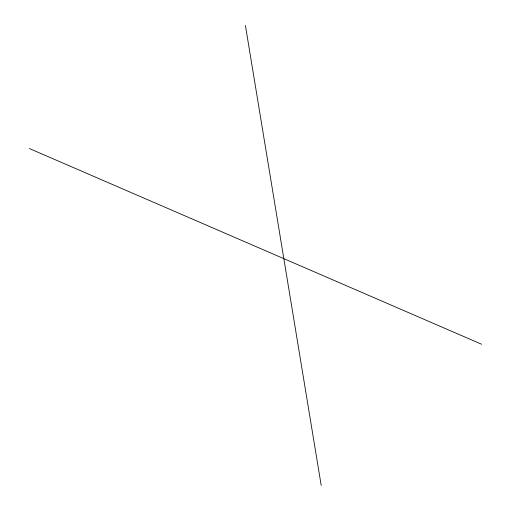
<?xml version="1.0" encoding="UTF-8"?>
<svg xmlns="http://www.w3.org/2000/svg" width="511" height="511" viewBox="0 0 511 511"><rect width="100%" height="100%" fill="white"/><g stroke="black" fill="none" stroke-linecap="round" stroke-linejoin="round"><path stroke-width="0.77" d="M29.389 148.535L481.611 344.242M245.421 25.55L321.208 485.45"/></g></svg>
